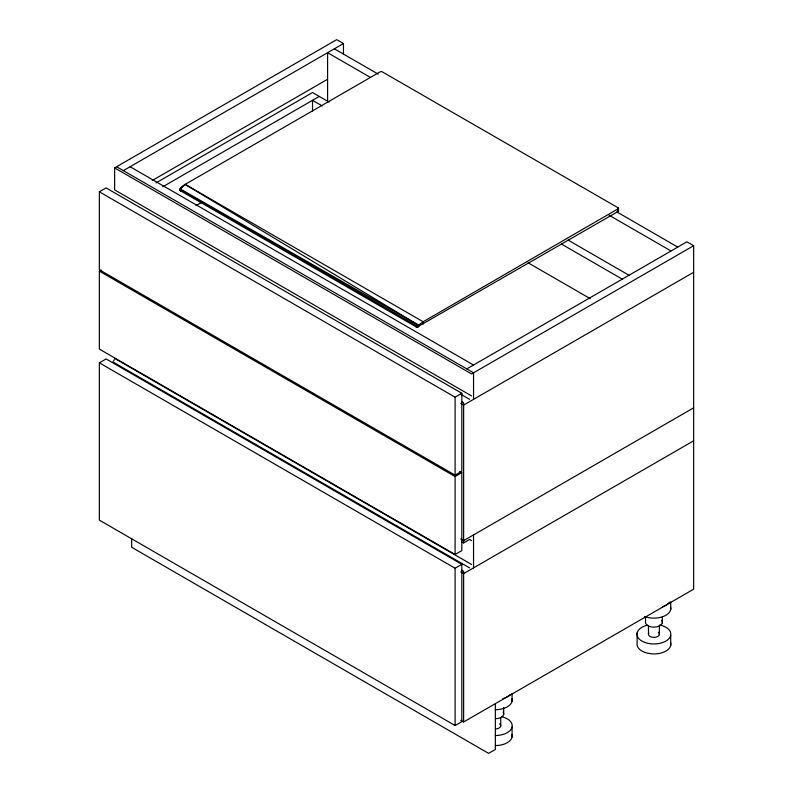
<?xml version="1.0" encoding="UTF-8"?>
<svg xmlns="http://www.w3.org/2000/svg" width="793" height="793" viewBox="0 0 793 793"><rect width="100%" height="100%" fill="white"/><g stroke="black" fill="none" stroke-linecap="round" stroke-linejoin="round"><path stroke-width="1.19" d="M418.803 326.547L418.803 325.328L180.209 188.903L180.209 190.221L180.526 188.248L185.185 184.373L379.946 71.935L381.77 71.558L618.431 207.974L618.54 210.829L617.896 211.602L417.465 326.914L415.631 326.547L180.854 190.994L180.209 188.903L185.185 184.373L423.145 321.76L618.54 208.539M180.318 190.498L180.318 189.547L180.854 190.994L180.209 188.903L180.863 190.072L416.979 325.933L417.465 326.914L417.465 325.883L423.145 321.76L423.145 324.05M180.209 190.221L180.219 189.24M180.863 190.072L180.536 190.766L180.536 189.834M416.038 326.736L416.047 325.804L417.465 325.883L417.951 326.855L418.397 325.586L418.407 326.736L417.951 325.764L416.494 326.855L416.047 325.804L415.631 326.547L415.641 325.626L416.038 326.736L416.494 325.903L416.494 326.855L417.465 325.883M180.209 189.943L180.526 188.248L185.185 184.373L418.803 325.328L417.465 326.914M114.361 359.675L113.637 360.934M471.557 395.925L114.628 189.854L114.628 167.868L336.718 39.65L343.458 43.546L343.458 54.41M123.351 170.624L343.458 43.546M99.353 191.797L106.093 187.911L461.833 393.288L461.833 471.26L455.093 475.146L99.353 269.769L99.353 191.797L455.093 397.184L461.833 393.288M152.197 180.526L327.43 79.359M156.033 182.896L312.521 92.543L328.917 102.01M162.773 186.781L319.262 96.439M196 205.605L201.363 202.512M459.692 471.389L461.833 472.628L461.833 550.6L455.093 554.485L99.353 349.098L99.353 271.137L101.286 270.026M99.353 362.837L106.093 358.951L461.833 564.338L461.833 721.64L455.093 725.526L99.353 520.149L99.353 362.837L455.093 568.224L461.833 564.338M466.799 368.904L686.907 241.825L693.647 245.721L693.647 589.179L463.627 721.977L460.733 720.312M693.647 245.721L471.557 373.939L114.628 167.868M693.647 272.286L463.627 405.084L460.733 403.419M99.353 271.137L455.093 476.524L461.833 472.628M693.647 407.83L463.627 540.638L460.733 538.962M461.476 541.688L463.627 542.927L469.575 539.488M693.647 440.809L463.627 573.607L460.733 571.941M334.339 48.809L378.202 74.136M616.795 211.89L677.777 247.099M370.39 77.407L327.588 52.705L327.588 101.762M608.984 215.161L671.037 250.984M568.056 240.071L629.176 275.359M322.176 105.895L312.521 100.324L312.521 111.367M561.305 243.966L622.436 279.255M528.069 262.78L590.26 298.683M130.092 166.728L473.54 365.018M116.611 166.728L473.54 372.799L473.54 399.355M461.001 394.408L469.575 399.355M461.476 401.555L463.627 402.794L463.627 542.927M469.406 539.399L471.557 540.638M114.628 358.377L471.557 564.447M112.646 361.816L469.575 567.887M461.476 570.078L463.627 571.317L463.627 721.977M618.213 210.006L618.54 210.551M180.318 189.547L180.536 190.766M180.844 187.951L180.854 189.17M180.526 188.248L180.536 189.398M417.951 325.764L417.951 326.855M670.7 601.897L670.7 609.668M670.7 635.48L670.7 645.472M662.314 617.132L662.314 622.931M659.37 625.082L659.37 634.608M648.466 625.429L648.466 633.756M645.522 616.994L645.522 621.633A8.465 4.887 0 0 0 654.998 627.124A8.465 4.887 0 0 0 661.739 620.423M637.136 632.873L637.136 642.865A16.921 9.774 0 0 0 647.494 653.174L651.757 653.858A16.871 9.744 0 0 0 670.7 642.925M618.431 207.974L618.431 211.107M618.213 207.716L618.213 211.374M617.896 209.312L617.896 211.602M512.07 693.488L512.07 701.26M512.07 727.072L512.07 737.064M503.674 707.564L503.674 714.523M500.74 717.863L500.74 726.19M495.347 703.659L495.347 749.454L488.607 753.35L131.678 547.279L131.678 538.616M473.54 534.908L473.54 567.887M455.093 397.184L455.093 475.146M455.093 476.524L455.093 554.485M455.093 568.224L455.093 725.526M658.279 632.249A5.501 3.172 0 0 1 657.972 636.333A5.501 3.172 0 0 1 650.954 636.858A5.501 3.172 0 0 1 648.843 632.963M660.361 625.142A16.921 9.774 0 0 1 667.369 640.11A16.921 9.774 0 0 1 640.516 640.149A16.921 9.774 0 0 1 647.405 625.162M670.7 607.121A16.921 9.774 0 0 1 662.839 616.667A16.921 9.774 0 0 1 644.531 616.498M669.54 602.135A16.921 9.774 0 0 1 662.403 606.833M499.649 723.84A5.501 3.172 0 0 1 496.012 728.916M501.731 716.733A16.921 9.774 0 0 1 511.891 727.647A16.921 9.774 0 0 1 495.328 735.537M503.109 712.005A8.465 4.887 0 0 1 496.408 718.706M512.07 698.702A16.921 9.774 0 0 1 495.328 709.725M512.06 734.506A16.871 9.744 0 0 1 495.328 745.559M510.286 694.49A16.921 9.774 0 0 1 502.792 698.722"/></g></svg>
